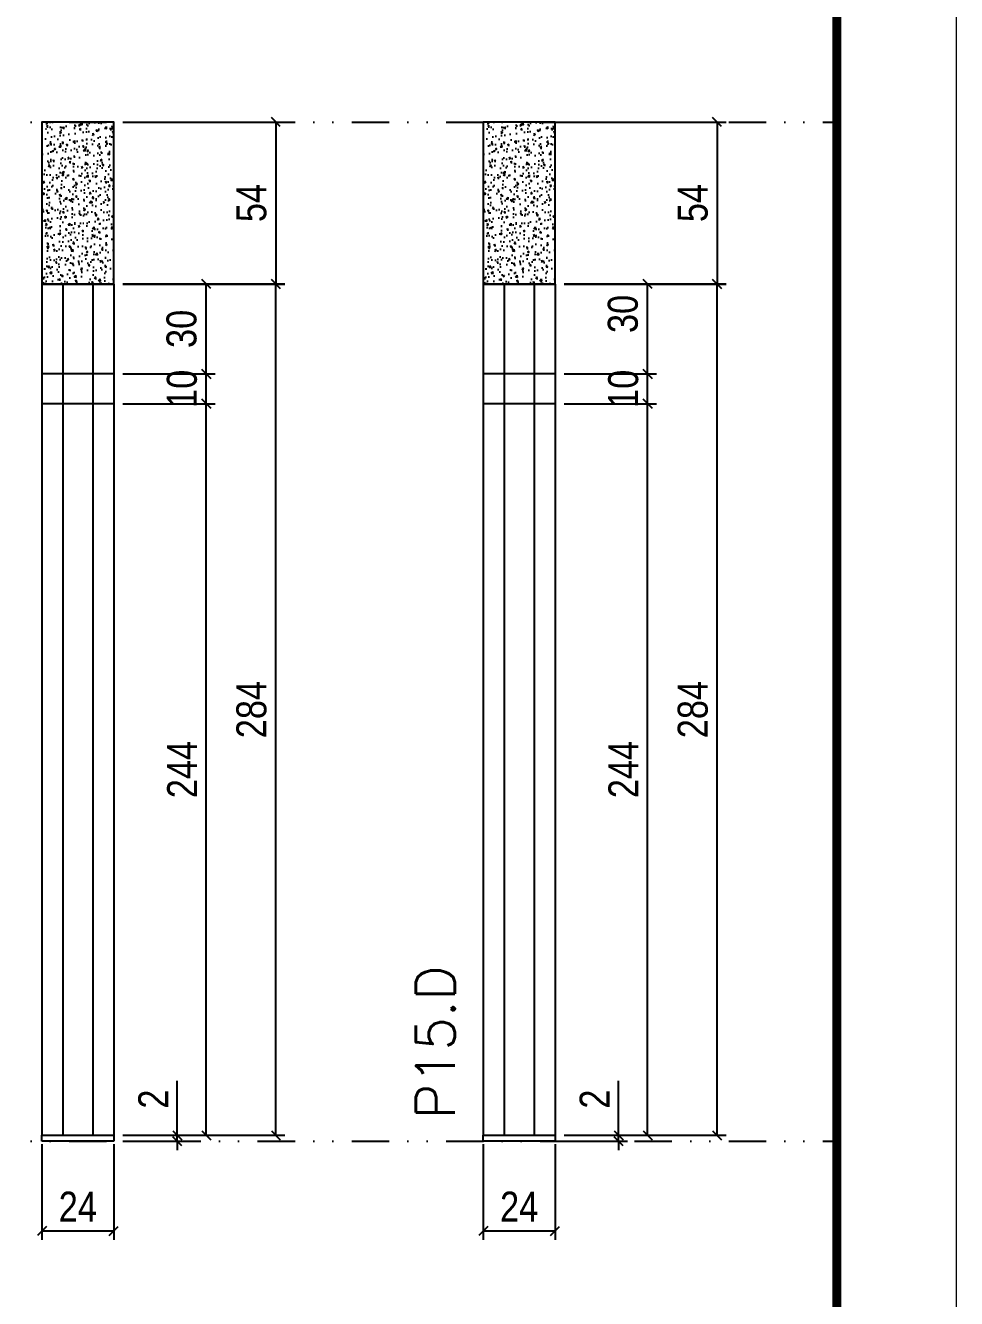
# Model space of a CAD drawing. Header units: millimetres. Extents: x 169816 to 178745, y 96537 to 113647.
# Drawn here: x 174173.8 to 174484.5, y 107147.2 to 107571.9 of the extents above; entities that cross this region are included whole.
import ezdxf

# ---------------------------------------------------------------- set-up
doc = ezdxf.new("R2010")
doc.units = ezdxf.units.MM
doc.linetypes.add('DASHED', pattern=[0.75, 0.5, -0.25])
doc.linetypes.add('DIVIDE2', pattern=[0.625, 0.25, -0.125, 0, -0.125, 0, -0.125])
for name, color, linetype in [('COTA', 241, 'Continuous'), ('Nível', 160, 'Continuous'), ('Painéis', 200, 'Continuous'), ('SARR_2.2x7', 40, 'Continuous')]:
    doc.layers.add(name, color=color, linetype=linetype)
for name, color, linetype, lineweight in [('Folhas', 255, 'Continuous', 9), ('SARRAFO DE PRESSAO', 251, 'DASHED', 9), ('Texto Seção', 7, 'Continuous', 15)]:
    doc.layers.add(name, color=color, linetype=linetype, lineweight=lineweight)
doc.styles.add('COTA TECNICA', font='techl___.ttf', dxfattribs={"height": 10})
doc.styles.add('COTA TECNICA-50', font='techl___.ttf', dxfattribs={"height": 10})
doc.styles.add('REGUA-120', font='ROMANS.shx', dxfattribs={"height": 15})
doc.dimstyles.new('COTA PAINEL-50', dxfattribs={"dimtxt": 10, "dimasz": 3, "dimexe": 3, "dimexo": 3, "dimgap": 3, "dimtad": 1, "dimdec": 1, "dimzin": 12, "dimdsep": 46, "dimtxsty": 'COTA TECNICA-50', "dimblk1": 'OBLIQUE', "dimblk2": 'OBLIQUE', "dimsah": 1, "dimcen": 0.9, "dimclrd": 4, "dimclre": 4, "dimclrt": 240, "dimadec": 1, "dimazin": 3, "dimtfac": 1, "dimtdec": 1, "dimtmove": 0, "dimatfit": 3, "dimfxl": 1, "dimtolj": 1, "dimtzin": 12, "dimarcsym": 0})
doc.dimstyles.new('PAINEL', dxfattribs={"dimtxt": 10, "dimasz": 3, "dimexe": 3, "dimexo": 3, "dimgap": 3, "dimtad": 1, "dimdec": 1, "dimzin": 12, "dimdsep": 46, "dimtxsty": 'COTA TECNICA', "dimblk1": 'OBLIQUE', "dimblk2": 'OBLIQUE', "dimsah": 1, "dimcen": 0.9, "dimclrd": 4, "dimclre": 4, "dimclrt": 240, "dimadec": 1, "dimazin": 3, "dimtfac": 1, "dimtdec": 1, "dimtmove": 0, "dimatfit": 3, "dimfxl": 1, "dimtolj": 1, "dimtzin": 12, "dimarcsym": 0})

# ---------------------------------------------------------------- blocks, each defined once
blk = doc.blocks.new('9999999999')
at = {"layer": 'Folhas'}
blk.add_lwpolyline([(98138.98, 34190.21), (99623.98, 34190.21), (99623.98, 35240.21), (98138.98, 35240.21)], close=True, dxfattribs=at)
at = {"layer": 'Folhas', "color": 30, "const_width": 3}
blk.add_lwpolyline([(98213.98, 34230.21), (99583.98, 34230.21), (99583.98, 35200.21), (98213.98, 35200.21)], close=True, dxfattribs=at)
blk = doc.blocks.new('_Oblique')
at = {"color": 0, "linetype": 'ByBlock', "lineweight": -2}
blk.add_line((-0.5, -0.5), (0.5, 0.5), dxfattribs=at)
blk = doc.blocks.new('*D817')
at = {"layer": 'COTA', "color": 4, "lineweight": -2, "transparency": 16777216}
for p, q in [((174179.24, 107198.64), (174179.24, 107166.74)), ((174203.24, 107198.64), (174203.24, 107166.74)), ((174179.24, 107169.74), (174203.24, 107169.74))]:
    blk.add_line(p, q, dxfattribs=at)
at = {"layer": 'Defpoints', "color": 0, "transparency": 16777216}
for p in [(174179.24, 107201.64), (174203.24, 107201.64), (174203.24, 107169.74)]:
    blk.add_point(p, dxfattribs=at)
at = {"layer": 'COTA', "color": 4, "lineweight": -2, "transparency": 16777216, "xscale": 3, "yscale": 3, "zscale": 3, "rotation": 180}
blk.add_blockref('_Oblique', (174179.24, 107169.74), dxfattribs=at)
at = {"layer": 'COTA', "color": 4, "lineweight": -2, "transparency": 16777216, "xscale": 3, "yscale": 3, "zscale": 3}
blk.add_blockref('_Oblique', (174203.24, 107169.74), dxfattribs=at)
at = {"layer": 'COTA', "color": 240, "transparency": 16777216, "insert": (174191.24, 107177.82), "char_height": 10, "attachment_point": 5, "style": 'COTA TECNICA'}
blk.add_mtext('\\A1;24', dxfattribs=at)
blk = doc.blocks.new('*D818')
at = {"layer": 'COTA', "color": 4, "lineweight": -2, "transparency": 16777216}
for p, q in [((174224.43, 107201.64), (174224.43, 107219.75)), ((174206.24, 107201.64), (174227.43, 107201.64)), ((174206.24, 107199.64), (174227.43, 107199.64)), ((174224.43, 107199.64), (174224.43, 107201.64)), ((174224.43, 107199.64), (174224.43, 107196.64))]:
    blk.add_line(p, q, dxfattribs=at)
at = {"layer": 'Defpoints', "color": 0, "transparency": 16777216}
for p in [(174203.24, 107201.64), (174203.24, 107199.64), (174224.43, 107201.64)]:
    blk.add_point(p, dxfattribs=at)
at = {"layer": 'COTA', "color": 4, "lineweight": -2, "transparency": 16777216, "xscale": 3, "yscale": 3, "zscale": 3}
for p, rotation in [((174224.43, 107201.64), 270), ((174224.43, 107199.64), 90)]:
    blk.add_blockref('_Oblique', p, dxfattribs=dict(at, rotation=rotation))
at = {"layer": 'COTA', "color": 240, "transparency": 16777216, "insert": (174216.43, 107213.69), "char_height": 10, "attachment_point": 5, "rotation": 90, "style": 'COTA TECNICA-50'}
blk.add_mtext('\\A1;2', dxfattribs=at)
blk = doc.blocks.new('*D1083')
at = {"layer": 'COTA', "color": 4, "linetype": 'ByBlock', "lineweight": -2, "transparency": 16777216}
for p, q in [((174206.24, 107539.64), (174260.33, 107539.64)), ((174257.33, 107539.64), (174257.33, 107485.61)), ((174206.24, 107485.61), (174260.33, 107485.61))]:
    blk.add_line(p, q, dxfattribs=at)
at = {"layer": 'Defpoints', "color": 0, "linetype": 'ByBlock', "transparency": 16777216}
for p in [(174203.24, 107539.64), (174203.24, 107485.61), (174257.33, 107485.61)]:
    blk.add_point(p, dxfattribs=at)
at = {"layer": 'COTA', "color": 4, "linetype": 'ByBlock', "lineweight": -2, "transparency": 16777216, "xscale": 3, "yscale": 3, "zscale": 3}
for p, rotation in [((174257.33, 107539.64), 90), ((174257.33, 107485.61), 270)]:
    blk.add_blockref('_Oblique', p, dxfattribs=dict(at, rotation=rotation))
at = {"layer": 'COTA', "color": 240, "linetype": 'ByBlock', "transparency": 16777216, "insert": (174249.22, 107512.63), "char_height": 10, "attachment_point": 5, "rotation": 90, "style": 'COTA TECNICA'}
blk.add_mtext('\\A1;54', dxfattribs=at)
blk = doc.blocks.new('*D819')
at = {"layer": 'COTA', "color": 4, "lineweight": -2, "transparency": 16777216}
for p, q in [((174206.24, 107455.64), (174237.12, 107455.64)), ((174234.12, 107445.64), (174234.12, 107455.64)), ((174206.24, 107445.64), (174237.12, 107445.64))]:
    blk.add_line(p, q, dxfattribs=at)
at = {"layer": 'Defpoints', "color": 0, "transparency": 16777216}
for p in [(174203.24, 107455.64), (174234.12, 107455.64), (174203.24, 107445.64)]:
    blk.add_point(p, dxfattribs=at)
at = {"layer": 'COTA', "color": 4, "lineweight": -2, "transparency": 16777216, "xscale": 3, "yscale": 3, "zscale": 3}
for p, rotation in [((174234.12, 107455.64), 90), ((174234.12, 107445.64), 270)]:
    blk.add_blockref('_Oblique', p, dxfattribs=dict(at, rotation=rotation))
at = {"layer": 'COTA', "color": 240, "transparency": 16777216, "insert": (174226.02, 107450.64), "char_height": 10, "attachment_point": 5, "rotation": 90, "style": 'COTA TECNICA-50'}
blk.add_mtext('\\A1;10', dxfattribs=at)
blk = doc.blocks.new('*D1084')
at = {"layer": 'COTA', "color": 4, "lineweight": -2, "transparency": 16777216}
for p, q in [((174206.24, 107445.64), (174237.12, 107445.64)), ((174234.12, 107201.64), (174234.12, 107445.64)), ((174206.24, 107201.64), (174237.12, 107201.64))]:
    blk.add_line(p, q, dxfattribs=at)
at = {"layer": 'Defpoints', "color": 0, "transparency": 16777216}
for p in [(174203.24, 107445.64), (174234.12, 107445.64), (174203.24, 107201.64)]:
    blk.add_point(p, dxfattribs=at)
at = {"layer": 'COTA', "color": 4, "lineweight": -2, "transparency": 16777216, "xscale": 3, "yscale": 3, "zscale": 3}
for p, rotation in [((174234.12, 107445.64), 90), ((174234.12, 107201.64), 270)]:
    blk.add_blockref('_Oblique', p, dxfattribs=dict(at, rotation=rotation))
at = {"layer": 'COTA', "color": 240, "transparency": 16777216, "insert": (174226.05, 107323.64), "char_height": 10, "attachment_point": 5, "rotation": 90, "style": 'COTA TECNICA'}
blk.add_mtext('\\A1;244', dxfattribs=at)
blk = doc.blocks.new('*D827')
at = {"layer": 'COTA', "color": 4, "lineweight": -2, "transparency": 16777216}
for p, q in [((174206.24, 107485.64), (174260.33, 107485.64)), ((174257.33, 107201.64), (174257.33, 107485.64)), ((174206.24, 107201.64), (174260.33, 107201.64))]:
    blk.add_line(p, q, dxfattribs=at)
at = {"layer": 'Defpoints', "color": 0, "transparency": 16777216}
for p in [(174203.24, 107485.64), (174257.33, 107485.64), (174203.24, 107201.64)]:
    blk.add_point(p, dxfattribs=at)
at = {"layer": 'COTA', "color": 4, "lineweight": -2, "transparency": 16777216, "xscale": 3, "yscale": 3, "zscale": 3}
for p, rotation in [((174257.33, 107485.64), 90), ((174257.33, 107201.64), 270)]:
    blk.add_blockref('_Oblique', p, dxfattribs=dict(at, rotation=rotation))
at = {"layer": 'COTA', "color": 240, "transparency": 16777216, "insert": (174249.23, 107343.64), "char_height": 10, "attachment_point": 5, "rotation": 90, "style": 'COTA TECNICA'}
blk.add_mtext('\\A1;284', dxfattribs=at)
blk = doc.blocks.new('*D828')
at = {"layer": 'COTA', "color": 4, "lineweight": -2, "transparency": 16777216}
for p, q in [((174326.53, 107198.64), (174326.53, 107166.74)), ((174350.53, 107198.64), (174350.53, 107166.74)), ((174326.53, 107169.74), (174350.53, 107169.74))]:
    blk.add_line(p, q, dxfattribs=at)
at = {"layer": 'Defpoints', "color": 0, "transparency": 16777216}
for p in [(174326.53, 107201.64), (174350.53, 107201.64), (174350.53, 107169.74)]:
    blk.add_point(p, dxfattribs=at)
at = {"layer": 'COTA', "color": 4, "lineweight": -2, "transparency": 16777216, "xscale": 3, "yscale": 3, "zscale": 3, "rotation": 180}
blk.add_blockref('_Oblique', (174326.53, 107169.74), dxfattribs=at)
at = {"layer": 'COTA', "color": 4, "lineweight": -2, "transparency": 16777216, "xscale": 3, "yscale": 3, "zscale": 3}
blk.add_blockref('_Oblique', (174350.53, 107169.74), dxfattribs=at)
at = {"layer": 'COTA', "color": 240, "transparency": 16777216, "insert": (174338.53, 107177.82), "char_height": 10, "attachment_point": 5, "style": 'COTA TECNICA'}
blk.add_mtext('\\A1;24', dxfattribs=at)
blk = doc.blocks.new('*D829')
at = {"layer": 'COTA', "color": 4, "lineweight": -2, "transparency": 16777216}
for p, q in [((174371.72, 107201.64), (174371.72, 107219.75)), ((174353.53, 107201.64), (174374.72, 107201.64)), ((174353.53, 107199.64), (174374.72, 107199.64)), ((174371.72, 107199.64), (174371.72, 107201.64)), ((174371.72, 107199.64), (174371.72, 107196.64))]:
    blk.add_line(p, q, dxfattribs=at)
at = {"layer": 'Defpoints', "color": 0, "transparency": 16777216}
for p in [(174350.53, 107201.64), (174350.53, 107199.64), (174371.72, 107201.64)]:
    blk.add_point(p, dxfattribs=at)
at = {"layer": 'COTA', "color": 4, "lineweight": -2, "transparency": 16777216, "xscale": 3, "yscale": 3, "zscale": 3}
for p, rotation in [((174371.72, 107201.64), 270), ((174371.72, 107199.64), 90)]:
    blk.add_blockref('_Oblique', p, dxfattribs=dict(at, rotation=rotation))
at = {"layer": 'COTA', "color": 240, "transparency": 16777216, "insert": (174363.72, 107213.69), "char_height": 10, "attachment_point": 5, "rotation": 90, "style": 'COTA TECNICA-50'}
blk.add_mtext('\\A1;2', dxfattribs=at)
blk = doc.blocks.new('*D1085')
at = {"layer": 'COTA', "color": 4, "linetype": 'ByBlock', "lineweight": -2, "transparency": 16777216}
for p, q in [((174353.53, 107539.64), (174407.62, 107539.64)), ((174404.62, 107539.64), (174404.62, 107485.61)), ((174353.53, 107485.61), (174407.62, 107485.61))]:
    blk.add_line(p, q, dxfattribs=at)
at = {"layer": 'Defpoints', "color": 0, "linetype": 'ByBlock', "transparency": 16777216}
for p in [(174350.53, 107539.64), (174350.53, 107485.61), (174404.62, 107485.61)]:
    blk.add_point(p, dxfattribs=at)
at = {"layer": 'COTA', "color": 4, "linetype": 'ByBlock', "lineweight": -2, "transparency": 16777216, "xscale": 3, "yscale": 3, "zscale": 3}
for p, rotation in [((174404.62, 107539.64), 90), ((174404.62, 107485.61), 270)]:
    blk.add_blockref('_Oblique', p, dxfattribs=dict(at, rotation=rotation))
at = {"layer": 'COTA', "color": 240, "linetype": 'ByBlock', "transparency": 16777216, "insert": (174396.51, 107512.63), "char_height": 10, "attachment_point": 5, "rotation": 90, "style": 'COTA TECNICA'}
blk.add_mtext('\\A1;54', dxfattribs=at)
blk = doc.blocks.new('*D1086')
at = {"layer": 'COTA', "color": 4, "lineweight": -2, "transparency": 16777216}
for p, q in [((174353.53, 107445.64), (174384.41, 107445.64)), ((174381.41, 107201.64), (174381.41, 107445.64)), ((174353.53, 107201.64), (174384.41, 107201.64))]:
    blk.add_line(p, q, dxfattribs=at)
at = {"layer": 'Defpoints', "color": 0, "transparency": 16777216}
for p in [(174350.53, 107445.64), (174381.41, 107445.64), (174350.53, 107201.64)]:
    blk.add_point(p, dxfattribs=at)
at = {"layer": 'COTA', "color": 4, "lineweight": -2, "transparency": 16777216, "xscale": 3, "yscale": 3, "zscale": 3}
for p, rotation in [((174381.41, 107445.64), 90), ((174381.41, 107201.64), 270)]:
    blk.add_blockref('_Oblique', p, dxfattribs=dict(at, rotation=rotation))
at = {"layer": 'COTA', "color": 240, "transparency": 16777216, "insert": (174373.33, 107323.64), "char_height": 10, "attachment_point": 5, "rotation": 90, "style": 'COTA TECNICA'}
blk.add_mtext('\\A1;244', dxfattribs=at)
blk = doc.blocks.new('*D830')
at = {"layer": 'COTA', "color": 4, "lineweight": -2, "transparency": 16777216}
for p, q in [((174353.53, 107485.64), (174407.62, 107485.64)), ((174404.62, 107201.64), (174404.62, 107485.64)), ((174353.53, 107201.64), (174407.62, 107201.64))]:
    blk.add_line(p, q, dxfattribs=at)
at = {"layer": 'Defpoints', "color": 0, "transparency": 16777216}
for p in [(174350.53, 107485.64), (174404.62, 107485.64), (174350.53, 107201.64)]:
    blk.add_point(p, dxfattribs=at)
at = {"layer": 'COTA', "color": 4, "lineweight": -2, "transparency": 16777216, "xscale": 3, "yscale": 3, "zscale": 3}
for p, rotation in [((174404.62, 107485.64), 90), ((174404.62, 107201.64), 270)]:
    blk.add_blockref('_Oblique', p, dxfattribs=dict(at, rotation=rotation))
at = {"layer": 'COTA', "color": 240, "transparency": 16777216, "insert": (174396.52, 107343.64), "char_height": 10, "attachment_point": 5, "rotation": 90, "style": 'COTA TECNICA'}
blk.add_mtext('\\A1;284', dxfattribs=at)
blk = doc.blocks.new('*D831')
at = {"layer": 'COTA', "color": 4, "lineweight": -2, "transparency": 16777216}
for p, q in [((174206.24, 107485.64), (174237.12, 107485.64)), ((174234.12, 107455.64), (174234.12, 107485.64)), ((174206.24, 107455.64), (174237.12, 107455.64))]:
    blk.add_line(p, q, dxfattribs=at)
at = {"layer": 'Defpoints', "color": 0, "transparency": 16777216}
for p in [(174203.24, 107485.64), (174234.12, 107485.64), (174203.24, 107455.64)]:
    blk.add_point(p, dxfattribs=at)
at = {"layer": 'COTA', "color": 4, "lineweight": -2, "transparency": 16777216, "xscale": 3, "yscale": 3, "zscale": 3}
for p, rotation in [((174234.12, 107485.64), 90), ((174234.12, 107455.64), 270)]:
    blk.add_blockref('_Oblique', p, dxfattribs=dict(at, rotation=rotation))
at = {"layer": 'COTA', "color": 240, "transparency": 16777216, "insert": (174225.9, 107470.64), "char_height": 10, "attachment_point": 5, "rotation": 90, "style": 'COTA TECNICA'}
blk.add_mtext('\\A1;30', dxfattribs=at)
blk = doc.blocks.new('*D832')
at = {"layer": 'COTA', "color": 4, "lineweight": -2, "transparency": 16777216}
for p, q in [((174353.53, 107455.64), (174384.41, 107455.64)), ((174381.41, 107445.64), (174381.41, 107455.64)), ((174353.53, 107445.64), (174384.41, 107445.64))]:
    blk.add_line(p, q, dxfattribs=at)
at = {"layer": 'Defpoints', "color": 0, "transparency": 16777216}
for p in [(174350.53, 107455.64), (174381.41, 107455.64), (174350.53, 107445.64)]:
    blk.add_point(p, dxfattribs=at)
at = {"layer": 'COTA', "color": 4, "lineweight": -2, "transparency": 16777216, "xscale": 3, "yscale": 3, "zscale": 3}
for p, rotation in [((174381.41, 107455.64), 90), ((174381.41, 107445.64), 270)]:
    blk.add_blockref('_Oblique', p, dxfattribs=dict(at, rotation=rotation))
at = {"layer": 'COTA', "color": 240, "transparency": 16777216, "insert": (174373.31, 107450.64), "char_height": 10, "attachment_point": 5, "rotation": 90, "style": 'COTA TECNICA'}
blk.add_mtext('\\A1;10', dxfattribs=at)
blk = doc.blocks.new('*D1089')
at = {"layer": 'COTA', "color": 4, "lineweight": -2, "transparency": 16777216}
for p, q in [((174353.53, 107485.61), (174384.41, 107485.61)), ((174381.41, 107455.64), (174381.41, 107485.61)), ((174353.53, 107455.64), (174384.41, 107455.64))]:
    blk.add_line(p, q, dxfattribs=at)
at = {"layer": 'Defpoints', "color": 0, "transparency": 16777216}
for p in [(174350.53, 107485.61), (174381.41, 107485.61), (174350.53, 107455.64)]:
    blk.add_point(p, dxfattribs=at)
at = {"layer": 'COTA', "color": 4, "lineweight": -2, "transparency": 16777216, "xscale": 3, "yscale": 3, "zscale": 3}
for p, rotation in [((174381.41, 107485.61), 90), ((174381.41, 107455.64), 270)]:
    blk.add_blockref('_Oblique', p, dxfattribs=dict(at, rotation=rotation))
at = {"layer": 'COTA', "color": 240, "transparency": 16777216, "insert": (174373.19, 107475.63), "char_height": 10, "attachment_point": 5, "rotation": 90, "style": 'COTA TECNICA'}
blk.add_mtext('\\A1;30', dxfattribs=at)

msp = doc.modelspace()

# ---------------------------------------------------------------- hatches: boundary and pattern name
at = {"layer": 'COTA', "linetype": 'ByBlock'}
h = msp.add_hatch(dxfattribs=at)
h.set_pattern_fill('AR-CONC', color=256, scale=0.03)
h.set_pattern_definition([(50, (3173.5, 3455.7253), (5.46554007, -0.47817257), [0.5715, -6.2865]), (355, (3173.5, 3455.7253), (-1.05730264, 5.73170536), [0.4572, -5.02921753]), (100.4514447, (3173.9555, 3455.6855), (4.40823741, 5.25353256), [0.48570026, -5.34270734]), (46.1842, (3173.5, 3457.249), (8.13237123, -1.26126984), [0.85725, -9.42975]), (96.6355576, (3174.178, 3457.144), (7.12212402, 7.42278374), [0.7285507, -8.01406824]), (351.184151, (3173.5, 3457.249), (7.12212402, 7.42278374), [0.685799, -7.54379196]), (21, (3174.262, 3456.8683), (4.54843174, -3.06795595), [0.5715, -6.2865]), (326, (3174.262, 3456.8683), (1.85406085, 5.52563898), [0.4572, -5.0292]), (71.451445, (3174.641, 3456.6127), (6.40249258, 2.45768307), [0.48570026, -5.34269813]), (37.5, (3173.5, 3455.7253), (0.092658098, 2.536651166), [0, -4.96824, 0, -5.1054, 0, -5.04825]), (7.5, (3173.5, 3455.7253), (2.004589875, 3.005417245), [0, -2.91084, 0, -4.85394, 0, -1.92405]), (327.5, (3171.8007, 3455.7253), (4.067717855, -0.17186232), [0, -1.905, 0, -5.9436, 0, -7.8867]), (317.5, (3171.0387, 3455.7253), (4.44387544, 0.76279473), [0, -2.4765, 0, -3.94716, 0, -5.6007])])
h.paths.add_polyline_path([(174203.24, 107485.64), (174203.24, 107539.64), (174179.24, 107539.64), (174179.24, 107485.64)])
h = msp.add_hatch(dxfattribs=at)
h.set_pattern_fill('AR-CONC', color=256, scale=0.03)
h.set_pattern_definition([(50, (3320.7892, 3455.7253), (5.46554007, -0.47817257), [0.5715, -6.2865]), (355, (3320.789, 3455.7253), (-1.05730264, 5.73170536), [0.4572, -5.02921753]), (100.4514447, (3321.2447, 3455.6855), (4.40823741, 5.25353256), [0.48570026, -5.34270734]), (46.1842, (3320.789, 3457.249), (8.13237123, -1.26126984), [0.85725, -9.42975]), (96.6355576, (3321.467, 3457.144), (7.12212402, 7.42278374), [0.7285507, -8.01406824]), (351.184151, (3320.789, 3457.249), (7.12212402, 7.42278374), [0.685799, -7.54379196]), (21, (3321.5512, 3456.8683), (4.54843174, -3.06795595), [0.5715, -6.2865]), (326, (3321.551, 3456.8683), (1.85406085, 5.52563898), [0.4572, -5.0292]), (71.451445, (3321.93, 3456.6127), (6.40249258, 2.45768307), [0.48570026, -5.34269813]), (37.5, (3320.7892, 3455.7253), (0.092658098, 2.536651166), [0, -4.96824, 0, -5.1054, 0, -5.04825]), (7.5, (3320.7892, 3455.7253), (2.004589875, 3.005417245), [0, -2.91084, 0, -4.85394, 0, -1.92405]), (327.5, (3319.09, 3455.7253), (4.067717855, -0.17186232), [0, -1.905, 0, -5.9436, 0, -7.8867]), (317.5, (3318.328, 3455.7253), (4.44387544, 0.76279473), [0, -2.4765, 0, -3.94716, 0, -5.6007])])
h.paths.add_polyline_path([(174326.53, 107485.64), (174350.53, 107485.64), (174350.53, 107539.64), (174326.53, 107539.64)])

# ---------------------------------------------------------------- linework, layer by layer
for points in [[(174179.24, 107485.61), (174203.24, 107485.61), (174203.24, 107539.64), (174179.24, 107539.64)], [(174326.53, 107485.61), (174350.53, 107485.61), (174350.53, 107539.64), (174326.53, 107539.64)]]:
    msp.add_lwpolyline(points, close=True, dxfattribs=at)
at = {"layer": 'Nível', "color": 4, "linetype": 'DIVIDE2', "ltscale": 50}
for p, q in [((173464.99, 107539.64), (174444.52, 107539.64)), ((173464.99, 107199.64), (174444.52, 107199.64))]:
    msp.add_line(p, q, dxfattribs=at)
at = {"layer": 'Painéis'}
for p, q in [((174179.24, 107485.64), (174203.24, 107485.64)), ((174179.24, 107485.61), (174179.24, 107201.64)), ((174179.24, 107485.61), (174203.24, 107485.61)), ((174203.24, 107485.61), (174179.24, 107485.61)), ((174203.24, 107485.61), (174203.24, 107201.64)), ((174326.53, 107485.64), (174350.53, 107485.64)), ((174326.53, 107485.61), (174326.53, 107201.64)), ((174326.53, 107485.61), (174350.53, 107485.61)), ((174350.53, 107485.61), (174326.53, 107485.61)), ((174350.53, 107485.61), (174350.53, 107201.64)), ((174203.24, 107455.64), (174179.24, 107455.64)), ((174350.53, 107455.64), (174326.53, 107455.64)), ((174203.24, 107445.64), (174179.24, 107445.64)), ((174350.53, 107445.64), (174326.53, 107445.64)), ((174179.24, 107201.64), (174203.24, 107201.64)), ((174179.24, 107201.64), (174203.24, 107201.64)), ((174179.24, 107199.64), (174179.24, 107201.64)), ((174203.24, 107199.64), (174179.24, 107199.64)), ((174203.24, 107201.64), (174203.24, 107199.64)), ((174326.53, 107201.64), (174350.53, 107201.64)), ((174326.53, 107201.64), (174350.53, 107201.64)), ((174326.53, 107199.64), (174326.53, 107201.64)), ((174350.53, 107199.64), (174326.53, 107199.64)), ((174350.53, 107201.64), (174350.53, 107199.64))]:
    msp.add_line(p, q, dxfattribs=at)
at = {"layer": 'SARR_2.2x7'}
for points in [[(174186.24, 107485.64), (174186.24, 107445.64), (174186.24, 107201.64)], [(174196.24, 107485.64), (174196.24, 107445.64), (174196.24, 107201.64)], [(174333.53, 107485.64), (174333.53, 107445.64), (174333.53, 107201.64)], [(174343.53, 107485.64), (174343.53, 107445.64), (174343.53, 107201.64)]]:
    msp.add_lwpolyline(points, dxfattribs=at)

# ---------------------------------------------------------------- block references
at = {"layer": 'SARRAFO DE PRESSAO', "color": 6, "linetype": 'ByBlock'}
msp.add_blockref('9999999999', (74860.54, 72684.02), dxfattribs=at)

# ---------------------------------------------------------------- texts
at = {"layer": 'Texto Seção', "insert": (174317.08, 107207.05), "char_height": 13, "width": 285.3299, "attachment_point": 7, "rotation": 90, "style": 'REGUA-120'}
msp.add_mtext('\\pxt4;P15.D', dxfattribs=at)

# ---------------------------------------------------------------- dimensions: what is measured, and where the dimension line sits
at = {"layer": 'COTA', "linetype": 'ByBlock'}
for base, p1, p2, picture, middle in [((174257.33, 107485.61), (174203.24, 107539.64), (174203.24, 107485.61), '*D1083', (174249.22, 107512.63)), ((174404.62, 107485.61), (174350.53, 107539.64), (174350.53, 107485.61), '*D1085', (174396.51, 107512.63))]:
    dim = msp.add_linear_dim(base=base, p1=p1, p2=p2, angle=90, dimstyle='PAINEL', dxfattribs=at)
    dim.commit()
    dim.dimension.update_dxf_attribs({"geometry": picture, "text_midpoint": middle})
at = {"layer": 'COTA'}
for base, p1, p2, picture, middle in [((174257.33, 107485.64), (174203.24, 107201.64), (174203.24, 107485.64), '*D827', (174249.23, 107343.64)), ((174234.12, 107485.64), (174203.24, 107455.64), (174203.24, 107485.64), '*D831', (174225.9, 107470.64)), ((174404.62, 107485.64), (174350.53, 107201.64), (174350.53, 107485.64), '*D830', (174396.52, 107343.64)), ((174234.12, 107445.64), (174203.24, 107201.64), (174203.24, 107445.64), '*D1084', (174226.05, 107323.64)), ((174381.41, 107445.64), (174350.53, 107201.64), (174350.53, 107445.64), '*D1086', (174373.33, 107323.64))]:
    dim = msp.add_linear_dim(base=base, p1=p1, p2=p2, angle=90, dimstyle='PAINEL', dxfattribs=at)
    dim.commit()
    dim.dimension.update_dxf_attribs({"geometry": picture, "text_midpoint": middle})
dim = msp.add_linear_dim(base=(174381.41, 107485.61), p1=(174350.53, 107455.64), p2=(174350.53, 107485.61), angle=90, dimstyle='PAINEL', override={"dimtmove": 1}, dxfattribs=at)
dim.commit()
dim.dimension.update_dxf_attribs({"geometry": '*D1089', "text_midpoint": (174381.41, 107475.63), "dimtype": 160})
for base, p1, p2, dimstyle, picture, middle in [((174234.12, 107455.64), (174203.24, 107445.64), (174203.24, 107455.64), 'COTA PAINEL-50', '*D819', (174234.12, 107450.64)), ((174381.41, 107455.64), (174350.53, 107445.64), (174350.53, 107455.64), 'PAINEL', '*D832', (174381.41, 107450.64)), ((174224.43, 107201.64), (174203.24, 107199.64), (174203.24, 107201.64), 'COTA PAINEL-50', '*D818', (174224.43, 107213.69)), ((174371.72, 107201.64), (174350.53, 107199.64), (174350.53, 107201.64), 'COTA PAINEL-50', '*D829', (174371.72, 107213.69))]:
    dim = msp.add_linear_dim(base=base, p1=p1, p2=p2, angle=90, dimstyle=dimstyle, dxfattribs=at)
    dim.commit()
    dim.dimension.update_dxf_attribs({"geometry": picture, "text_midpoint": middle, "dimtype": 160})
for base, p1, p2, picture, middle in [((174203.24, 107169.74), (174179.24, 107201.64), (174203.24, 107201.64), '*D817', (174191.24, 107177.82)), ((174350.53, 107169.74), (174326.53, 107201.64), (174350.53, 107201.64), '*D828', (174338.53, 107177.82))]:
    dim = msp.add_linear_dim(base=base, p1=p1, p2=p2, dimstyle='PAINEL', override={"dimarcsym": 2}, dxfattribs=at)
    dim.commit()
    dim.dimension.update_dxf_attribs({"geometry": picture, "text_midpoint": middle})

doc.saveas('drawing.dxf')
